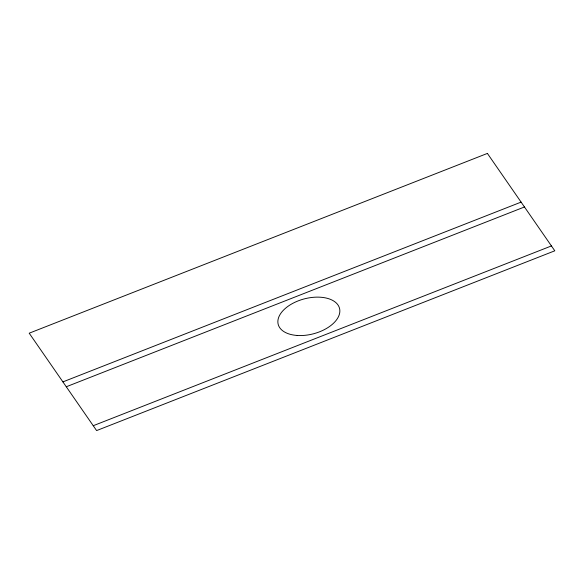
<?xml version="1.0" encoding="UTF-8"?>
<svg xmlns="http://www.w3.org/2000/svg" width="584" height="584" viewBox="0 0 584 584"><rect width="100%" height="100%" fill="white"/><g stroke="black" fill="none" stroke-linecap="round" stroke-linejoin="round"><path stroke-width="0.88" d="M62.904 381.892L521.096 202.108M66.277 386.761L524.469 206.977M93.243 425.714L551.427 245.937M487.392 153.417L29.2 333.194L96.608 430.583L554.8 250.806L487.392 153.417M297.198 335.464A31.697 18.046 -14.7 0 0 339.559 308.476A31.697 18.046 -14.7 0 0 289.803 305.096A31.697 18.046 -14.7 0 0 297.198 335.464"/></g></svg>
